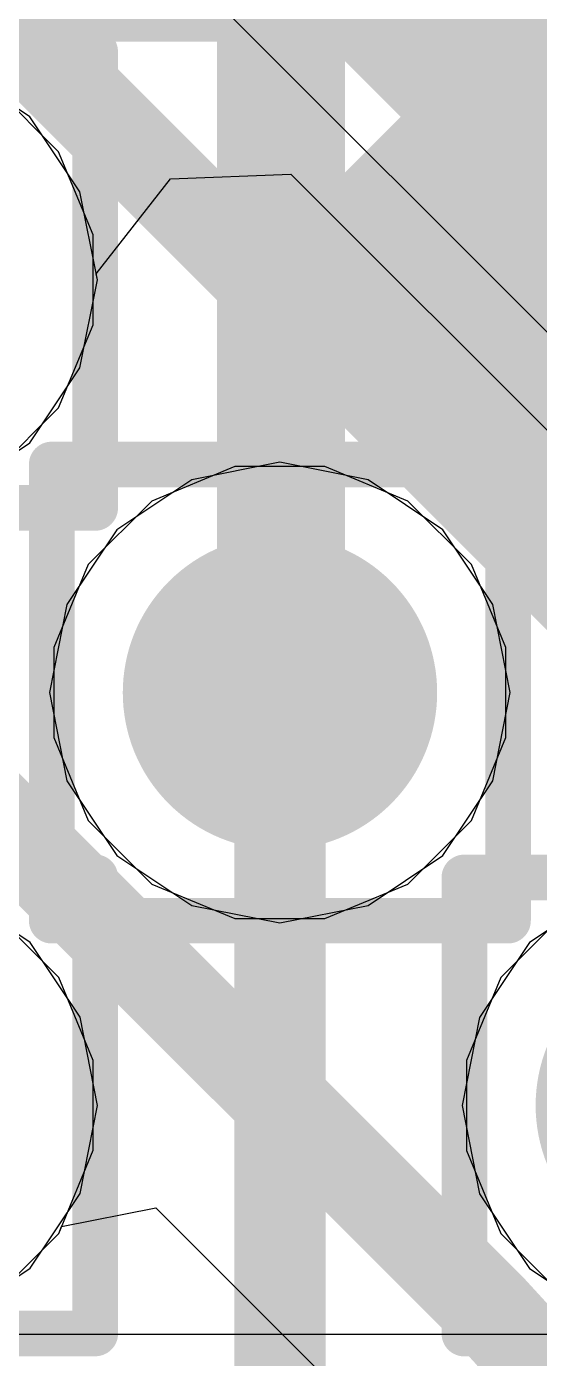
# Model space of a CAD drawing. Header units: inches. Extents: x -6 to 284, y -12 to 154.
# Drawn here: x 48.151 to 48.722, y 5.696 to 7.179 of the extents above; entities that cross this region are included whole.
import ezdxf

# ---------------------------------------------------------------- set-up
doc = ezdxf.new("R2010")
doc.units = ezdxf.units.IN
for name, color, linetype in [('Bottom Layer', 5, 'Continuous'), ('Bottom Overlay', 54, 'Continuous'), ('Bottom Paste', 16, 'Continuous'), ('Bottom Solder', 6, 'Continuous'), ('Drill Drawing', 1, 'Continuous'), ('GND-1', 16, 'Continuous'), ('GND-2', 90, 'Continuous'), ('GND-3', 216, 'Continuous'), ('GND-4', 54, 'Continuous'), ('PWR-1', 156, 'Continuous'), ('PWR-2', 130, 'Continuous'), ('Signal L1', 76, 'Continuous'), ('Signal L2', 6, 'Continuous'), ('Top Layer', 1, 'Continuous'), ('Top Paste', 8, 'Continuous'), ('Top Solder', 216, 'Continuous'), ('Via Holes', 16, 'Continuous')]:
    doc.layers.add(name, color=color, linetype=linetype)

# ---------------------------------------------------------------- blocks, each defined once
blk = doc.blocks.new('BGA_565_15_5_14_4__132')
at = {"layer": 'Top Layer'}
h = blk.add_hatch(color=1, dxfattribs=at)
edge = h.paths.add_edge_path()
edge.add_arc((5.52500038, -2.9250005), 0.12499848, 0, 360)
at = {"layer": 'Top Paste'}
h = blk.add_hatch(color=8, dxfattribs=at)
edge = h.paths.add_edge_path()
edge.add_arc((5.52500038, -2.9250005), 0.12499848, 0, 360)
at = {"layer": 'Top Solder'}
h = blk.add_hatch(color=216, dxfattribs=at)
edge = h.paths.add_edge_path()
edge.add_arc((5.52500038, -2.27499926), 0.17499838, 0, 360)
h = blk.add_hatch(color=216, dxfattribs=at)
edge = h.paths.add_edge_path()
edge.add_arc((4.87499914, -2.9250005), 0.17499838, 0, 360)
h = blk.add_hatch(color=216, dxfattribs=at)
edge = h.paths.add_edge_path()
edge.add_arc((5.52500038, -2.9250005), 0.17499838, 0, 360)
blk = doc.blocks.new('R___0201_B_223')
at = {"layer": 'Bottom Layer'}
for points in [[(-0.40999791, 0.18499963), (-0.13999845, 0.18499963), (-0.13999845, -0.18499963), (-0.40999791, -0.18499963)], [(0.14000099, 0.18499963), (0.41000045, 0.18499963), (0.41000045, -0.18499963), (0.14000099, -0.18499963)]]:
    blk.add_hatch(color=5, dxfattribs=at).paths.add_polyline_path(points)
at = {"layer": 'Bottom Paste'}
for points in [[(-0.40999791, 0.18499963), (-0.13999845, 0.18499963), (-0.13999845, -0.18499963), (-0.40999791, -0.18499963)], [(0.14000099, 0.18499963), (0.41000045, 0.18499963), (0.41000045, -0.18499963), (0.14000099, -0.18499963)]]:
    blk.add_hatch(color=16, dxfattribs=at).paths.add_polyline_path(points)
at = {"layer": 'Bottom Solder'}
for points in [[(-0.46499907, 0.24000079), (-0.08499729, 0.24000079), (-0.08499729, -0.24000079), (-0.46499907, -0.24000079)], [(0.08499983, 0.24000079), (0.46500161, 0.24000079), (0.46500161, -0.24000079), (0.08499983, -0.24000079)]]:
    blk.add_hatch(color=6, dxfattribs=at).paths.add_polyline_path(points)
at = {"layer": 'Bottom Overlay'}
for points in [[(-0.4826, 0.254, 0.127, 0.127, 0), (-0.4826, -0.254, 0.127, 0.127, 0)], [(0.4826, 0.254, 0.127, 0.127, 0), (-0.4826, 0.254, 0.127, 0.127, 0)], [(0.4826, 0.254, 0.127, 0.127, 0), (0.4826, -0.254, 0.127, 0.127, 0)], [(0.4826, -0.254, 0.127, 0.127, 0), (-0.4826, -0.254, 0.127, 0.127, 0)]]:
    blk.add_lwpolyline(points, format="xyseb", dxfattribs=at)
for points in [[(-0.51435, 0.254, 0.0635, 0.0635, 1), (-0.4508499999999999, 0.254, 0.0635, 0.0635, 1)], [(-0.51435, 0.254, 0.0635, 0.0635, 1), (-0.4508499999999999, 0.254, 0.0635, 0.0635, 1)], [(0.4508499999999999, 0.254, 0.0635, 0.0635, 1), (0.51435, 0.254, 0.0635, 0.0635, 1)], [(0.4508499999999999, 0.254, 0.0635, 0.0635, 1), (0.51435, 0.254, 0.0635, 0.0635, 1)], [(-0.51435, -0.254, 0.0635, 0.0635, 1), (-0.4508499999999999, -0.254, 0.0635, 0.0635, 1)], [(-0.51435, -0.254, 0.0635, 0.0635, 1), (-0.4508499999999999, -0.254, 0.0635, 0.0635, 1)], [(0.4508499999999999, -0.254, 0.0635, 0.0635, 1), (0.51435, -0.254, 0.0635, 0.0635, 1)], [(0.4508499999999999, -0.254, 0.0635, 0.0635, 1), (0.51435, -0.254, 0.0635, 0.0635, 1)]]:
    blk.add_lwpolyline(points, format="xyseb", close=True, dxfattribs=at)
blk = doc.blocks.new('CAP_0201_B_384')
at = {"layer": 'Bottom Layer'}
for points in [[(-0.44999656, 0.1499997), (-0.14999716, 0.1499997), (-0.14999716, -0.1499997), (-0.44999656, -0.1499997)], [(0.14999716, 0.1499997), (0.44999656, 0.1499997), (0.44999656, -0.1499997), (0.14999716, -0.1499997)]]:
    blk.add_hatch(color=5, dxfattribs=at).paths.add_polyline_path(points)
at = {"layer": 'Bottom Paste'}
for points in [[(-0.44999656, 0.1499997), (-0.14999716, 0.1499997), (-0.14999716, -0.1499997), (-0.44999656, -0.1499997)], [(0.14999716, 0.1499997), (0.44999656, 0.1499997), (0.44999656, -0.1499997), (0.14999716, -0.1499997)]]:
    blk.add_hatch(color=16, dxfattribs=at).paths.add_polyline_path(points)
at = {"layer": 'Bottom Solder'}
for points in [[(-0.50499772, 0.20500086), (-0.094996, 0.20500086), (-0.094996, -0.20500086), (-0.50499772, -0.20500086)], [(0.094996, 0.20500086), (0.50499772, 0.20500086), (0.50499772, -0.20500086), (0.094996, -0.20500086)]]:
    blk.add_hatch(color=6, dxfattribs=at).paths.add_polyline_path(points)
at = {"layer": 'Bottom Overlay'}
for points in [[(-0.5334, -0.2286, 0.127, 0.127, 0), (-0.5334, 0.2286, 0.127, 0.127, 0)], [(-0.5334, 0.2286, 0.127, 0.127, 0), (-0.2032, 0.2286, 0.127, 0.127, 0)], [(0.2032, 0.2286, 0.127, 0.127, 0), (0.5334, 0.2286, 0.127, 0.127, 0)], [(0.5334, -0.2286, 0.127, 0.127, 0), (0.5334, 0.2286, 0.127, 0.127, 0)], [(-0.5334, -0.2286, 0.127, 0.127, 0), (-0.2032, -0.2286, 0.127, 0.127, 0)], [(0.2032, -0.2286, 0.127, 0.127, 0), (0.5334, -0.2286, 0.127, 0.127, 0)]]:
    blk.add_lwpolyline(points, format="xyseb", dxfattribs=at)
for points in [[(-0.5651499999999999, 0.2286, 0.0635, 0.0635, 1), (-0.5016499999999999, 0.2286, 0.0635, 0.0635, 1)], [(-0.5651499999999999, 0.2286, 0.0635, 0.0635, 1), (-0.5016499999999999, 0.2286, 0.0635, 0.0635, 1)], [(-0.23495, 0.2286, 0.0635, 0.0635, 1), (-0.17145, 0.2286, 0.0635, 0.0635, 1)], [(0.17145, 0.2286, 0.0635, 0.0635, 1), (0.23495, 0.2286, 0.0635, 0.0635, 1)], [(0.5016499999999999, 0.2286, 0.0635, 0.0635, 1), (0.5651499999999999, 0.2286, 0.0635, 0.0635, 1)], [(0.5016499999999999, 0.2286, 0.0635, 0.0635, 1), (0.5651499999999999, 0.2286, 0.0635, 0.0635, 1)], [(-0.5651499999999999, -0.2286, 0.0635, 0.0635, 1), (-0.5016499999999999, -0.2286, 0.0635, 0.0635, 1)], [(-0.5651499999999999, -0.2286, 0.0635, 0.0635, 1), (-0.5016499999999999, -0.2286, 0.0635, 0.0635, 1)], [(-0.23495, -0.2286, 0.0635, 0.0635, 1), (-0.17145, -0.2286, 0.0635, 0.0635, 1)], [(0.17145, -0.2286, 0.0635, 0.0635, 1), (0.23495, -0.2286, 0.0635, 0.0635, 1)], [(0.5016499999999999, -0.2286, 0.0635, 0.0635, 1), (0.5651499999999999, -0.2286, 0.0635, 0.0635, 1)], [(0.5016499999999999, -0.2286, 0.0635, 0.0635, 1), (0.5651499999999999, -0.2286, 0.0635, 0.0635, 1)]]:
    blk.add_lwpolyline(points, format="xyseb", close=True, dxfattribs=at)

msp = doc.modelspace()

# ---------------------------------------------------------------- hatches: boundary and pattern name
at = {"layer": 'Bottom Layer'}
h = msp.add_hatch(color=5, dxfattribs=at)
edge = h.paths.add_edge_path()
edge.add_arc((48.43274794, 6.43749792), 0.1499997, 0, 360)
at = {"layer": 'GND-1'}
h = msp.add_hatch(color=16, dxfattribs=at)
edge = h.paths.add_edge_path()
edge.add_arc((48.43274794, 6.43749792), 0.1499997, 0, 360)
at = {"layer": 'GND-2'}
h = msp.add_hatch(color=90, dxfattribs=at)
edge = h.paths.add_edge_path()
edge.add_arc((48.43274794, 6.43749792), 0.1499997, 0, 360)
at = {"layer": 'GND-3'}
h = msp.add_hatch(color=216, dxfattribs=at)
edge = h.paths.add_edge_path()
edge.add_arc((48.43274794, 6.43749792), 0.1499997, 0, 360)
at = {"layer": 'GND-4'}
h = msp.add_hatch(color=54, dxfattribs=at)
edge = h.paths.add_edge_path()
edge.add_arc((48.43274794, 6.43749792), 0.1499997, 0, 360)
at = {"layer": 'PWR-1'}
h = msp.add_hatch(color=156, dxfattribs=at)
edge = h.paths.add_edge_path()
edge.add_arc((48.43274794, 6.43749792), 0.1499997, 0, 360)
at = {"layer": 'PWR-2'}
h = msp.add_hatch(color=130, dxfattribs=at)
edge = h.paths.add_edge_path()
edge.add_arc((48.43274794, 6.43749792), 0.1499997, 0, 360)
at = {"layer": 'Signal L1'}
h = msp.add_hatch(color=76, dxfattribs=at)
edge = h.paths.add_edge_path()
edge.add_arc((48.43274794, 6.43749792), 0.1499997, 0, 360)
at = {"layer": 'Signal L2'}
h = msp.add_hatch(color=6, dxfattribs=at)
edge = h.paths.add_edge_path()
edge.add_arc((48.43274794, 6.43749792), 0.1499997, 0, 360)
at = {"layer": 'Top Layer'}
h = msp.add_hatch(color=1, dxfattribs=at)
edge = h.paths.add_edge_path()
edge.add_arc((48.43274794, 6.43749792), 0.1499997, 0, 360)
at = {"layer": 'Via Holes'}
h = msp.add_hatch(color=7, dxfattribs=at)
edge = h.paths.add_edge_path()
edge.add_arc((48.43274794, 6.43749792), 0.07499858, 0, 360)

# ---------------------------------------------------------------- linework, layer by layer
at = {"layer": 'Bottom Layer'}
for p, q in [((48.9671233, 6.60183338), (48.1240973, 7.44485938)), ((48.1896801, 5.84287884), (48.29454399999999, 5.863737319999999)), ((48.29454399999999, 5.863737319999999), (48.47352763999999, 5.68475622)), ((48.11576864, 5.76453762), (48.18654574, 5.83531472)), ((48.18654574, 5.83531472), (48.1896801, 5.84287884))]:
    msp.add_line(p, q, dxfattribs=at)
for points in [[(47.82960462, 7.481145819999999, 0.10414, 0.10414, 0), (49.15499694, 6.155753499999999, 0.10414, 0.10414, 0)], [(47.4508322, 6.96565536, 0.10414, 0.10414, 0), (48.66549068, 5.75099688, 0.10414, 0.10414, 0)], [(48.66549068, 5.75099688, 0.10414, 0.10414, -0.198912367379658), (48.79489606, 5.438584499999999, 0.10414, 0.10414, 0)]]:
    msp.add_lwpolyline(points, format="xyseb", dxfattribs=at)
msp.add_lwpolyline([(48.63945568, 5.75099688, 0.05207, 0.05207, 1), (48.69152568, 5.75099688, 0.05207, 0.05207, 1)], format="xyseb", close=True, dxfattribs=at)
msp.add_lwpolyline([(48.63945568, 5.75099688, 0.05207, 0.05207, 1), (48.69152568, 5.75099688, 0.05207, 0.05207, 1)], format="xyseb", close=True, dxfattribs=at)
at = {"layer": 'Drill Drawing'}
for points in [[(47.71912732, 7.15111854, 0.0508, 0.0508, 0), (48.22712732, 7.15111854, 0.0508, 0.0508, 0)], [(48.22712732, 6.64311854, 0.0508, 0.0508, 0), (48.22712732, 7.15111854, 0.0508, 0.0508, 0)], [(48.17874794, 6.691497919999999, 0.0508, 0.0508, 0), (48.68674794, 6.691497919999999, 0.0508, 0.0508, 0)], [(48.17874794, 6.18349792, 0.0508, 0.0508, 0), (48.17874794, 6.691497919999999, 0.0508, 0.0508, 0)], [(48.68674794, 6.18349792, 0.0508, 0.0508, 0), (48.68674794, 6.691497919999999, 0.0508, 0.0508, 0)], [(47.71912732, 6.64311854, 0.0508, 0.0508, 0), (48.22712732, 6.64311854, 0.0508, 0.0508, 0)], [(47.71924924, 6.231834119999999, 0.0508, 0.0508, 0), (48.22724924, 6.231834119999999, 0.0508, 0.0508, 0)], [(48.22724924, 5.723834119999999, 0.0508, 0.0508, 0), (48.22724924, 6.231834119999999, 0.0508, 0.0508, 0)], [(48.63815519999999, 6.23165886, 0.0508, 0.0508, 0), (49.1461552, 6.23165886, 0.0508, 0.0508, 0)], [(48.63815519999999, 5.72365886, 0.0508, 0.0508, 0), (48.63815519999999, 6.23165886, 0.0508, 0.0508, 0)], [(48.17874794, 6.18349792, 0.0508, 0.0508, 0), (48.68674794, 6.18349792, 0.0508, 0.0508, 0)], [(47.71924924, 5.723834119999999, 0.0508, 0.0508, 0), (48.22724924, 5.723834119999999, 0.0508, 0.0508, 0)], [(48.63815519999999, 5.72365886, 0.0508, 0.0508, 0), (49.1461552, 5.72365886, 0.0508, 0.0508, 0)]]:
    msp.add_lwpolyline(points, format="xyseb", dxfattribs=at)
for points in [[(48.21442732, 7.15111854, 0.0254, 0.0254, 1), (48.23982732, 7.15111854, 0.0254, 0.0254, 1)], [(48.21442732, 7.15111854, 0.0254, 0.0254, 1), (48.23982732, 7.15111854, 0.0254, 0.0254, 1)], [(48.16604794, 6.691497919999999, 0.0254, 0.0254, 1), (48.19144794, 6.691497919999999, 0.0254, 0.0254, 1)], [(48.16604794, 6.691497919999999, 0.0254, 0.0254, 1), (48.19144794, 6.691497919999999, 0.0254, 0.0254, 1)], [(48.67404794, 6.691497919999999, 0.0254, 0.0254, 1), (48.69944794, 6.691497919999999, 0.0254, 0.0254, 1)], [(48.67404794, 6.691497919999999, 0.0254, 0.0254, 1), (48.69944794, 6.691497919999999, 0.0254, 0.0254, 1)], [(48.21442732, 6.64311854, 0.0254, 0.0254, 1), (48.23982732, 6.64311854, 0.0254, 0.0254, 1)], [(48.21442732, 6.64311854, 0.0254, 0.0254, 1), (48.23982732, 6.64311854, 0.0254, 0.0254, 1)], [(48.21454924, 6.231834119999999, 0.0254, 0.0254, 1), (48.23994923999999, 6.231834119999999, 0.0254, 0.0254, 1)], [(48.21454924, 6.231834119999999, 0.0254, 0.0254, 1), (48.23994923999999, 6.231834119999999, 0.0254, 0.0254, 1)], [(48.6254552, 6.23165886, 0.0254, 0.0254, 1), (48.6508552, 6.23165886, 0.0254, 0.0254, 1)], [(48.6254552, 6.23165886, 0.0254, 0.0254, 1), (48.6508552, 6.23165886, 0.0254, 0.0254, 1)], [(48.16604794, 6.18349792, 0.0254, 0.0254, 1), (48.19144794, 6.18349792, 0.0254, 0.0254, 1)], [(48.16604794, 6.18349792, 0.0254, 0.0254, 1), (48.19144794, 6.18349792, 0.0254, 0.0254, 1)], [(48.67404794, 6.18349792, 0.0254, 0.0254, 1), (48.69944794, 6.18349792, 0.0254, 0.0254, 1)], [(48.67404794, 6.18349792, 0.0254, 0.0254, 1), (48.69944794, 6.18349792, 0.0254, 0.0254, 1)], [(48.21454924, 5.723834119999999, 0.0254, 0.0254, 1), (48.23994923999999, 5.723834119999999, 0.0254, 0.0254, 1)], [(48.21454924, 5.723834119999999, 0.0254, 0.0254, 1), (48.23994923999999, 5.723834119999999, 0.0254, 0.0254, 1)], [(48.6254552, 5.72365886, 0.0254, 0.0254, 1), (48.6508552, 5.72365886, 0.0254, 0.0254, 1)], [(48.6254552, 5.72365886, 0.0254, 0.0254, 1), (48.6508552, 5.72365886, 0.0254, 0.0254, 1)]]:
    msp.add_lwpolyline(points, format="xyseb", close=True, dxfattribs=at)
at = {"layer": 'GND-1'}
for p, q in [((48.18642381999999, 7.03963794), (48.11564671999999, 7.110415039999999)), ((48.22472702, 6.947164159999999), (48.18642381999999, 7.03963794)), ((48.22472702, 6.84707292), (48.22472702, 6.947164159999999)), ((48.18642381999999, 6.754599139999999), (48.22472702, 6.84707292)), ((48.11564671999999, 6.68382204), (48.18642381999999, 6.754599139999999)), ((48.38270232, 6.689097619999999), (48.29022853999999, 6.650794419999999)), ((48.48279356, 6.689097619999999), (48.38270232, 6.689097619999999)), ((48.57526734, 6.650794419999999), (48.48279356, 6.689097619999999)), ((48.29022853999999, 6.650794419999999), (48.21945143999999, 6.58001732)), ((48.64604444, 6.58001732), (48.57526734, 6.650794419999999)), ((48.21945143999999, 6.58001732), (48.18114823999999, 6.48754354)), ((48.68434764, 6.48754354), (48.64604444, 6.58001732)), ((48.18114823999999, 6.48754354), (48.18114823999999, 6.3874523)), ((48.68434764, 6.3874523), (48.68434764, 6.48754354)), ((48.18114823999999, 6.3874523), (48.21945143999999, 6.29497852)), ((48.64604444, 6.29497852), (48.68434764, 6.3874523)), ((48.21945143999999, 6.29497852), (48.29022853999999, 6.22420142)), ((48.57526734, 6.22420142), (48.64604444, 6.29497852)), ((48.29022853999999, 6.22420142), (48.38270232, 6.185898219999999)), ((48.48279356, 6.185898219999999), (48.57526734, 6.22420142)), ((48.18654574, 6.12035352), (48.11576864, 6.19113062)), ((48.38270232, 6.185898219999999), (48.48279356, 6.185898219999999)), ((48.74963579999999, 6.190955359999999), (48.6788587, 6.120178259999999)), ((48.22484893999999, 6.027879739999999), (48.18654574, 6.12035352)), ((48.6788587, 6.120178259999999), (48.6405555, 6.02770448)), ((48.22484893999999, 5.927788499999999), (48.22484893999999, 6.027879739999999)), ((48.6405555, 6.02770448), (48.6405555, 5.92761324)), ((48.18654574, 5.83531472), (48.22484893999999, 5.927788499999999)), ((48.6405555, 5.92761324), (48.6788587, 5.83513946)), ((48.11576864, 5.76453762), (48.18654574, 5.83531472)), ((48.6788587, 5.83513946), (48.74963579999999, 5.76436236))]:
    msp.add_line(p, q, dxfattribs=at)
at = {"layer": 'GND-2'}
for p, q in [((48.18642381999999, 7.03963794), (48.11564671999999, 7.110415039999999)), ((48.22472702, 6.947164159999999), (48.18642381999999, 7.03963794)), ((48.22472702, 6.84707292), (48.22472702, 6.947164159999999)), ((48.18642381999999, 6.754599139999999), (48.22472702, 6.84707292)), ((48.11564671999999, 6.68382204), (48.18642381999999, 6.754599139999999)), ((48.38270232, 6.689097619999999), (48.29022853999999, 6.650794419999999)), ((48.48279356, 6.689097619999999), (48.38270232, 6.689097619999999)), ((48.57526734, 6.650794419999999), (48.48279356, 6.689097619999999)), ((48.29022853999999, 6.650794419999999), (48.21945143999999, 6.58001732)), ((48.64604444, 6.58001732), (48.57526734, 6.650794419999999)), ((48.21945143999999, 6.58001732), (48.18114823999999, 6.48754354)), ((48.68434764, 6.48754354), (48.64604444, 6.58001732)), ((48.18114823999999, 6.48754354), (48.18114823999999, 6.3874523)), ((48.68434764, 6.3874523), (48.68434764, 6.48754354)), ((48.18114823999999, 6.3874523), (48.21945143999999, 6.29497852)), ((48.64604444, 6.29497852), (48.68434764, 6.3874523)), ((48.21945143999999, 6.29497852), (48.29022853999999, 6.22420142)), ((48.57526734, 6.22420142), (48.64604444, 6.29497852)), ((48.29022853999999, 6.22420142), (48.38270232, 6.185898219999999)), ((48.48279356, 6.185898219999999), (48.57526734, 6.22420142)), ((48.18654574, 6.12035352), (48.11576864, 6.19113062)), ((48.38270232, 6.185898219999999), (48.48279356, 6.185898219999999)), ((48.74963579999999, 6.190955359999999), (48.6788587, 6.120178259999999)), ((48.22484893999999, 6.027879739999999), (48.18654574, 6.12035352)), ((48.6788587, 6.120178259999999), (48.6405555, 6.02770448)), ((48.22484893999999, 5.927788499999999), (48.22484893999999, 6.027879739999999)), ((48.6405555, 6.02770448), (48.6405555, 5.92761324)), ((48.18654574, 5.83531472), (48.22484893999999, 5.927788499999999)), ((48.6405555, 5.92761324), (48.6788587, 5.83513946)), ((48.11576864, 5.76453762), (48.18654574, 5.83531472)), ((48.6788587, 5.83513946), (48.74963579999999, 5.76436236))]:
    msp.add_line(p, q, dxfattribs=at)
at = {"layer": 'GND-3'}
for p, q in [((48.18642381999999, 7.03963794), (48.11564671999999, 7.110415039999999)), ((48.22472702, 6.947164159999999), (48.18642381999999, 7.03963794)), ((48.22472702, 6.84707292), (48.22472702, 6.947164159999999)), ((48.18642381999999, 6.754599139999999), (48.22472702, 6.84707292)), ((48.11564671999999, 6.68382204), (48.18642381999999, 6.754599139999999)), ((48.38270232, 6.689097619999999), (48.29022853999999, 6.650794419999999)), ((48.48279356, 6.689097619999999), (48.38270232, 6.689097619999999)), ((48.57526734, 6.650794419999999), (48.48279356, 6.689097619999999)), ((48.29022853999999, 6.650794419999999), (48.21945143999999, 6.58001732)), ((48.64604444, 6.58001732), (48.57526734, 6.650794419999999)), ((48.21945143999999, 6.58001732), (48.18114823999999, 6.48754354)), ((48.68434764, 6.48754354), (48.64604444, 6.58001732)), ((48.18114823999999, 6.48754354), (48.18114823999999, 6.3874523)), ((48.68434764, 6.3874523), (48.68434764, 6.48754354)), ((48.18114823999999, 6.3874523), (48.21945143999999, 6.29497852)), ((48.64604444, 6.29497852), (48.68434764, 6.3874523)), ((48.21945143999999, 6.29497852), (48.29022853999999, 6.22420142)), ((48.57526734, 6.22420142), (48.64604444, 6.29497852)), ((48.29022853999999, 6.22420142), (48.38270232, 6.185898219999999)), ((48.48279356, 6.185898219999999), (48.57526734, 6.22420142)), ((48.18654574, 6.12035352), (48.11576864, 6.19113062)), ((48.38270232, 6.185898219999999), (48.48279356, 6.185898219999999)), ((48.74963579999999, 6.190955359999999), (48.6788587, 6.120178259999999)), ((48.22484893999999, 6.027879739999999), (48.18654574, 6.12035352)), ((48.6788587, 6.120178259999999), (48.6405555, 6.02770448)), ((48.22484893999999, 5.927788499999999), (48.22484893999999, 6.027879739999999)), ((48.6405555, 6.02770448), (48.6405555, 5.92761324)), ((48.18654574, 5.83531472), (48.22484893999999, 5.927788499999999)), ((48.6405555, 5.92761324), (48.6788587, 5.83513946)), ((48.11576864, 5.76453762), (48.18654574, 5.83531472)), ((48.6788587, 5.83513946), (48.74963579999999, 5.76436236))]:
    msp.add_line(p, q, dxfattribs=at)
at = {"layer": 'GND-4'}
for p, q in [((48.18642381999999, 7.03963794), (48.11564671999999, 7.110415039999999)), ((48.22472702, 6.947164159999999), (48.18642381999999, 7.03963794)), ((48.22472702, 6.84707292), (48.22472702, 6.947164159999999)), ((48.18642381999999, 6.754599139999999), (48.22472702, 6.84707292)), ((48.11564671999999, 6.68382204), (48.18642381999999, 6.754599139999999)), ((48.38270232, 6.689097619999999), (48.29022853999999, 6.650794419999999)), ((48.48279356, 6.689097619999999), (48.38270232, 6.689097619999999)), ((48.57526734, 6.650794419999999), (48.48279356, 6.689097619999999)), ((48.29022853999999, 6.650794419999999), (48.21945143999999, 6.58001732)), ((48.64604444, 6.58001732), (48.57526734, 6.650794419999999)), ((48.21945143999999, 6.58001732), (48.18114823999999, 6.48754354)), ((48.68434764, 6.48754354), (48.64604444, 6.58001732)), ((48.18114823999999, 6.48754354), (48.18114823999999, 6.3874523)), ((48.68434764, 6.3874523), (48.68434764, 6.48754354)), ((48.18114823999999, 6.3874523), (48.21945143999999, 6.29497852)), ((48.64604444, 6.29497852), (48.68434764, 6.3874523)), ((48.21945143999999, 6.29497852), (48.29022853999999, 6.22420142)), ((48.57526734, 6.22420142), (48.64604444, 6.29497852)), ((48.29022853999999, 6.22420142), (48.38270232, 6.185898219999999)), ((48.48279356, 6.185898219999999), (48.57526734, 6.22420142)), ((48.18654574, 6.12035352), (48.11576864, 6.19113062)), ((48.38270232, 6.185898219999999), (48.48279356, 6.185898219999999)), ((48.74963579999999, 6.190955359999999), (48.6788587, 6.120178259999999)), ((48.22484893999999, 6.027879739999999), (48.18654574, 6.12035352)), ((48.6788587, 6.120178259999999), (48.6405555, 6.02770448)), ((48.22484893999999, 5.927788499999999), (48.22484893999999, 6.027879739999999)), ((48.6405555, 6.02770448), (48.6405555, 5.92761324)), ((48.18654574, 5.83531472), (48.22484893999999, 5.927788499999999)), ((48.6405555, 5.92761324), (48.6788587, 5.83513946)), ((48.11576864, 5.76453762), (48.18654574, 5.83531472)), ((48.6788587, 5.83513946), (48.74963579999999, 5.76436236))]:
    msp.add_line(p, q, dxfattribs=at)
at = {"layer": 'PWR-1'}
for p, q in [((48.31095748, 7.00945004), (48.44495517999999, 7.01491104)), ((48.44495517999999, 7.01491104), (49.11360764, 6.34625858)), ((48.22834652, 6.903712379999999), (48.31095748, 7.00945004)), ((48.21012964, 6.79895008), (48.22965716, 6.89711854)), ((48.22965716, 6.89711854), (48.22834652, 6.903712379999999)), ((48.15452141999999, 6.715724439999999), (48.21012964, 6.79895008)), ((48.07129578, 6.660116219999999), (48.15452141999999, 6.715724439999999)), ((48.43274794, 6.69402776), (48.33457948, 6.67450024)), ((48.5309164, 6.67450024), (48.43274794, 6.69402776)), ((48.33457948, 6.67450024), (48.25135383999999, 6.61889202)), ((48.61414204, 6.61889202), (48.5309164, 6.67450024)), ((48.25135383999999, 6.61889202), (48.19574562, 6.535666379999999)), ((48.66975026, 6.535666379999999), (48.61414204, 6.61889202)), ((48.19574562, 6.535666379999999), (48.1762181, 6.43749792)), ((48.68927778, 6.43749792), (48.66975026, 6.535666379999999)), ((48.1762181, 6.43749792), (48.19574562, 6.339329459999999)), ((48.66975026, 6.339329459999999), (48.68927778, 6.43749792)), ((48.19574562, 6.339329459999999), (48.25135383999999, 6.25610382)), ((48.61414204, 6.25610382), (48.66975026, 6.339329459999999)), ((48.25135383999999, 6.25610382), (48.33457948, 6.2004956)), ((48.5309164, 6.2004956), (48.61414204, 6.25610382)), ((48.15464333999999, 6.159228219999999), (48.0714177, 6.214836439999999)), ((48.79398673999999, 6.214661179999999), (48.7107611, 6.159052959999999)), ((48.33457948, 6.2004956), (48.43274794, 6.18096808)), ((48.43274794, 6.18096808), (48.5309164, 6.2004956)), ((48.21025156, 6.07600258), (48.15464333999999, 6.159228219999999)), ((48.7107611, 6.159052959999999), (48.65515288, 6.075827319999999)), ((48.22977908, 5.97783412), (48.21025156, 6.07600258)), ((48.65515288, 6.075827319999999), (48.63562536, 5.977658859999999)), ((48.21025156, 5.87966566), (48.22977908, 5.97783412)), ((48.63562536, 5.977658859999999), (48.65515288, 5.879490399999999)), ((48.15464333999999, 5.796440019999999), (48.21025156, 5.87966566)), ((48.65515288, 5.879490399999999), (48.7107611, 5.79626476)), ((48.0714177, 5.7408318), (48.15464333999999, 5.796440019999999)), ((48.7107611, 5.79626476), (48.79398673999999, 5.74065654))]:
    msp.add_line(p, q, dxfattribs=at)
for points in [[(45.99569414, 7.26379294, 0.2032, 0.2032, 0), (48.52569416, 7.26379294, 0.2032, 0.2032, 0)], [(48.52569416, 7.26379294, 0.2032, 0.2032, 0), (49.35198918, 6.43749792, 0.2032, 0.2032, 0)]]:
    msp.add_lwpolyline(points, format="xyseb", dxfattribs=at)
msp.add_lwpolyline([(48.47489416, 7.26379294, 0.1016, 0.1016, 1), (48.57649416, 7.26379294, 0.1016, 0.1016, 1)], format="xyseb", close=True, dxfattribs=at)
msp.add_lwpolyline([(48.47489416, 7.26379294, 0.1016, 0.1016, 1), (48.57649416, 7.26379294, 0.1016, 0.1016, 1)], format="xyseb", close=True, dxfattribs=at)
at = {"layer": 'PWR-2'}
for p, q in [((48.15452141999999, 7.078512639999999), (48.07129578, 7.134120859999999)), ((48.21012964, 6.995287), (48.15452141999999, 7.078512639999999)), ((48.22965716, 6.89711854), (48.21012964, 6.995287)), ((48.21012964, 6.79895008), (48.22965716, 6.89711854)), ((48.15452141999999, 6.715724439999999), (48.21012964, 6.79895008)), ((48.07129578, 6.660116219999999), (48.15452141999999, 6.715724439999999)), ((48.43274794, 6.69402776), (48.33457948, 6.67450024)), ((48.5309164, 6.67450024), (48.43274794, 6.69402776)), ((48.33457948, 6.67450024), (48.25135383999999, 6.61889202)), ((48.61414204, 6.61889202), (48.5309164, 6.67450024)), ((48.25135383999999, 6.61889202), (48.19574562, 6.535666379999999)), ((48.66975026, 6.535666379999999), (48.61414204, 6.61889202)), ((48.19574562, 6.535666379999999), (48.1762181, 6.43749792)), ((48.68927778, 6.43749792), (48.66975026, 6.535666379999999)), ((48.1762181, 6.43749792), (48.19574562, 6.339329459999999)), ((48.66975026, 6.339329459999999), (48.68927778, 6.43749792)), ((48.19574562, 6.339329459999999), (48.25135383999999, 6.25610382)), ((48.61414204, 6.25610382), (48.66975026, 6.339329459999999)), ((48.25135383999999, 6.25610382), (48.33457948, 6.2004956)), ((48.5309164, 6.2004956), (48.61414204, 6.25610382)), ((48.15464333999999, 6.159228219999999), (48.0714177, 6.214836439999999)), ((48.79398673999999, 6.214661179999999), (48.7107611, 6.159052959999999)), ((48.33457948, 6.2004956), (48.43274794, 6.18096808)), ((48.43274794, 6.18096808), (48.5309164, 6.2004956)), ((48.21025156, 6.07600258), (48.15464333999999, 6.159228219999999)), ((48.7107611, 6.159052959999999), (48.65515288, 6.075827319999999)), ((48.22977908, 5.97783412), (48.21025156, 6.07600258)), ((48.65515288, 6.075827319999999), (48.63562536, 5.977658859999999)), ((48.21025156, 5.87966566), (48.22977908, 5.97783412)), ((48.63562536, 5.977658859999999), (48.65515288, 5.879490399999999)), ((48.15464333999999, 5.796440019999999), (48.21025156, 5.87966566)), ((48.65515288, 5.879490399999999), (48.7107611, 5.79626476)), ((48.0714177, 5.7408318), (48.15464333999999, 5.796440019999999)), ((48.7107611, 5.79626476), (48.79398673999999, 5.74065654))]:
    msp.add_line(p, q, dxfattribs=at)
at = {"layer": 'Signal L1'}
msp.add_lwpolyline([(48.43274794, 3.46355416, 0.1016, 0.1016, 0), (48.43274794, 6.43749792, 0.1016, 0.1016, 0)], format="xyseb", dxfattribs=at)
msp.add_lwpolyline([(48.40734793999999, 6.43749792, 0.0508, 0.0508, 1), (48.45814794, 6.43749792, 0.0508, 0.0508, 1)], format="xyseb", close=True, dxfattribs=at)
at = {"layer": 'Signal L2'}
msp.add_line((47.98161346, 5.72296798), (48.8829096, 5.72296798), dxfattribs=at)
for points in [[(48.43405096, 6.438800939999999, 0.14224, 0.14224, 0), (48.43405096, 7.674416959999999, 0.14224, 0.14224, 0)], [(48.43274794, 6.43749792, 0.14224, 0.14224, 0), (48.43405096, 6.438800939999999, 0.14224, 0.14224, 0)]]:
    msp.add_lwpolyline(points, format="xyseb", dxfattribs=at)
for points in [[(48.39718793999999, 6.43749792, 0.07111999999999999, 0.07111999999999999, 1), (48.46830794, 6.43749792, 0.07111999999999999, 0.07111999999999999, 1)], [(48.39849096, 6.438800939999999, 0.07111999999999999, 0.07111999999999999, 1), (48.46961096, 6.438800939999999, 0.07111999999999999, 0.07111999999999999, 1)], [(48.39849096, 6.438800939999999, 0.07111999999999999, 0.07111999999999999, 1), (48.46961096, 6.438800939999999, 0.07111999999999999, 0.07111999999999999, 1)]]:
    msp.add_lwpolyline(points, format="xyseb", close=True, dxfattribs=at)

# ---------------------------------------------------------------- block references
for name, p, rotation in [('BGA_565_15_5_14_4__132', (54.40792014, 8.2759296), 225), ('R___0201_B_223', (47.63515237999999, 7.71534398), 135), ('CAP_0201_B_384', (49.06173829999999, 6.72897054), 315)]:
    msp.add_blockref(name, p, dxfattribs=dict(rotation=rotation))

doc.saveas('drawing.dxf')
